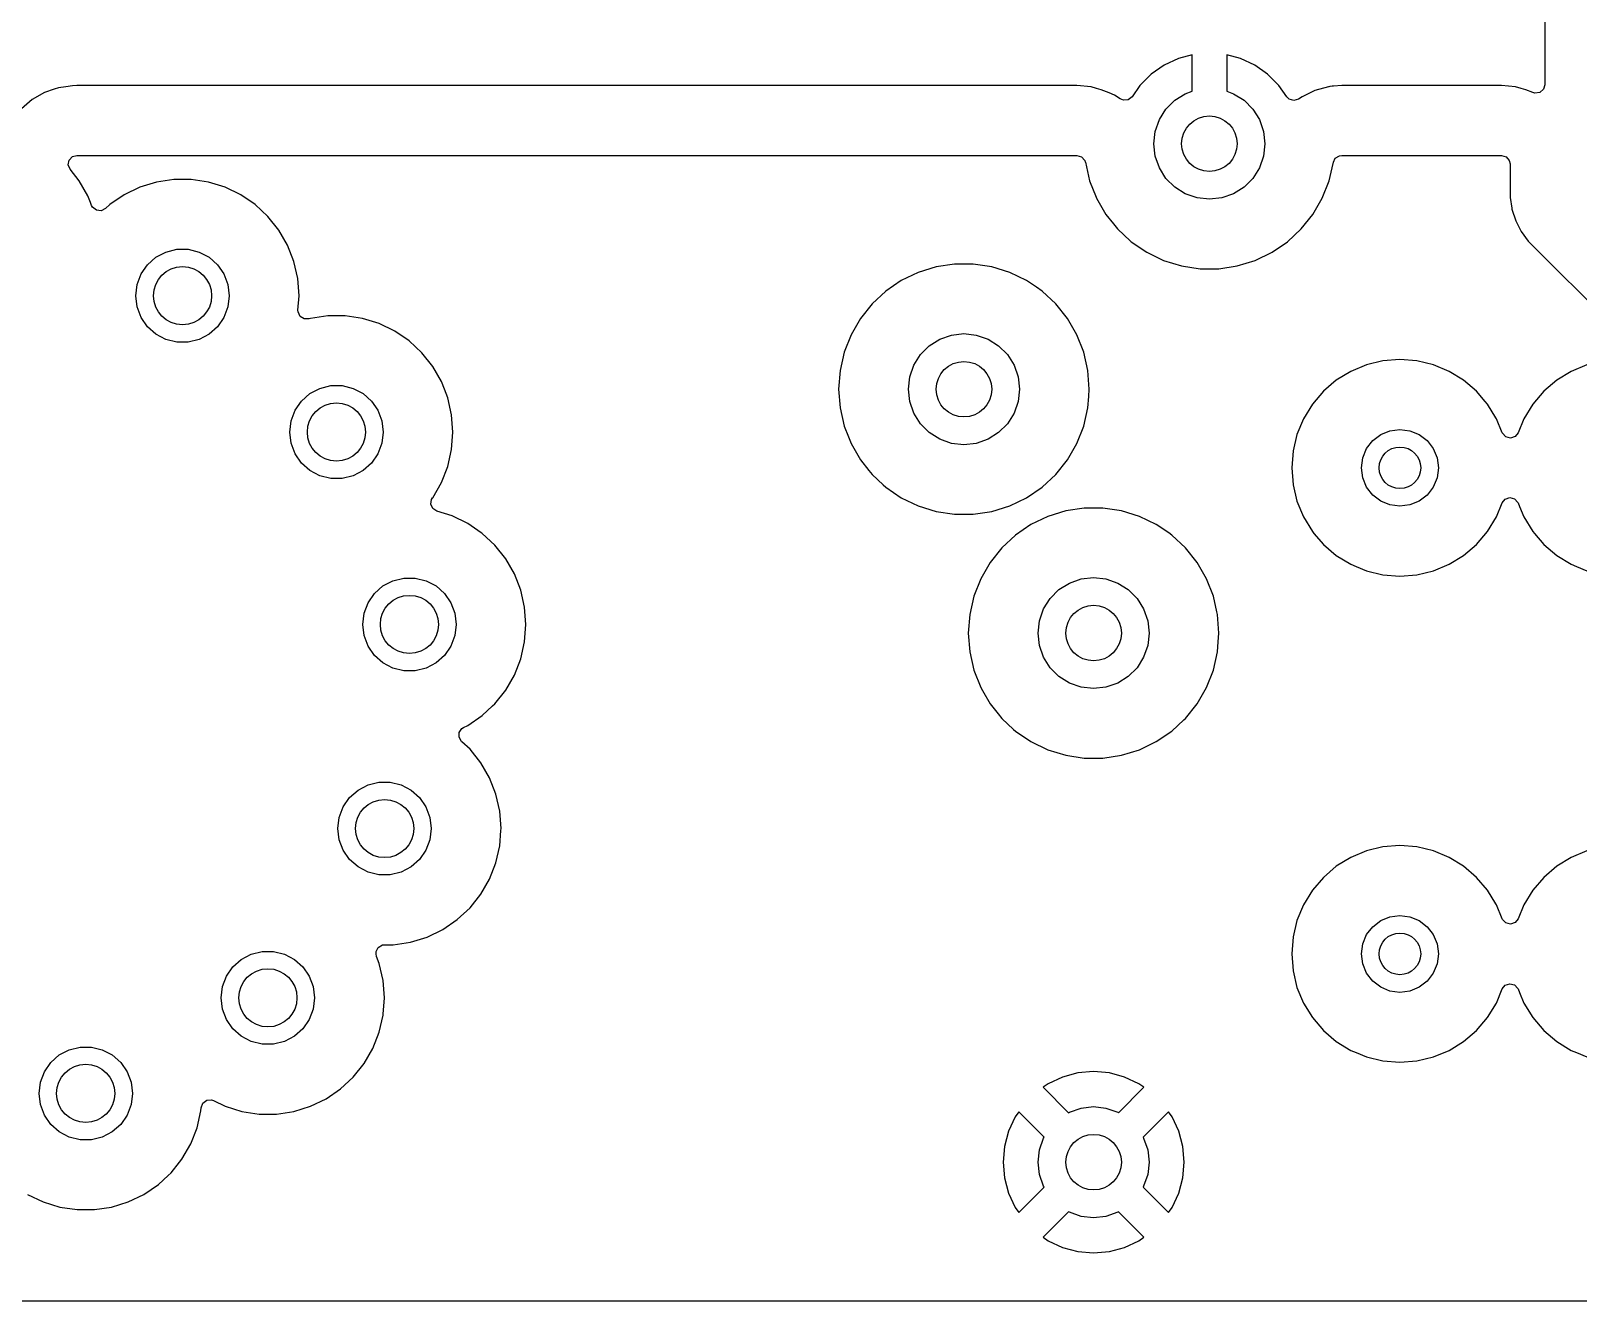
# Model space of a CAD drawing. Extents: x 2.85 to 10.26, y -4.55 to -2.42.
# Drawn here: x 7.114 to 7.991, y -4.547 to -3.827 of the extents above; entities that cross this region are included whole.
import ezdxf

# ---------------------------------------------------------------- set-up
doc = ezdxf.new("R2010")
doc.units = 0
doc.header["$MEASUREMENT"] = 0
doc.layers.add('BLACK', color=7, linetype='CONTINUOUS')

msp = doc.modelspace()

# ---------------------------------------------------------------- linework, layer by layer
at = {"layer": 'BLACK', "linetype": 'CONTINUOUS'}
for p, q in [((7.97242, -3.53894), (7.97242, -3.85756)), ((7.76462, -3.84275), (7.75651, -3.84654)), ((7.77235, -3.84068), (7.76462, -3.84275)), ((7.77235, -3.86132), (7.77235, -3.84068)), ((7.79977, -3.84275), (7.79204, -3.84068)), ((7.79204, -3.84068), (7.79204, -3.86132)), ((7.80788, -3.84654), (7.79977, -3.84275)), ((7.74917, -3.85168), (7.74284, -3.85801)), ((7.75651, -3.84654), (7.74917, -3.85168)), ((7.81522, -3.85168), (7.80788, -3.84654)), ((7.82155, -3.85801), (7.81522, -3.85168)), ((7.12697, -3.86011), (7.12155, -3.86201)), ((7.12944, -3.85944), (7.12697, -3.86011)), ((7.13365, -3.85874), (7.12944, -3.85944)), ((7.12944, -3.85944), (7.12944, -3.85944)), ((7.12944, -3.85944), (7.12944, -3.85944)), ((7.12944, -3.85944), (7.12944, -3.85944)), ((7.13734, -3.85813), (7.13365, -3.85874)), ((7.13735, -3.85813), (7.13734, -3.85813)), ((7.13734, -3.85813), (7.13734, -3.85813)), ((7.13734, -3.85813), (7.13734, -3.85813)), ((7.13734, -3.85813), (7.13734, -3.85813)), ((7.13982, -3.85805), (7.13735, -3.85813)), ((7.7071, -3.85805), (7.13982, -3.85805)), ((7.13982, -3.85805), (7.13982, -3.85805)), ((7.71507, -3.85886), (7.7071, -3.85805)), ((7.7071, -3.85805), (7.7071, -3.85805)), ((7.71826, -3.85965), (7.71507, -3.85886)), ((7.71507, -3.85886), (7.71507, -3.85886)), ((7.71507, -3.85886), (7.71507, -3.85886)), ((7.72089, -3.86043), (7.71826, -3.85965)), ((7.71826, -3.85965), (7.71826, -3.85965)), ((7.71826, -3.85965), (7.71826, -3.85965)), ((7.72528, -3.86222), (7.72089, -3.86043)), ((7.72089, -3.86043), (7.72089, -3.86043)), ((7.74284, -3.85801), (7.73835, -3.86442)), ((7.82603, -3.8644), (7.82155, -3.85801)), ((7.84967, -3.85874), (7.84193, -3.8608)), ((7.84993, -3.8587), (7.84967, -3.85874)), ((7.84967, -3.85874), (7.84967, -3.85874)), ((7.84967, -3.85874), (7.84967, -3.85874)), ((7.85044, -3.85862), (7.84993, -3.8587)), ((7.85179, -3.85844), (7.85044, -3.85862)), ((7.85259, -3.85838), (7.85179, -3.85844)), ((7.85179, -3.85844), (7.85179, -3.85844)), ((7.85729, -3.85805), (7.85259, -3.85838)), ((7.94785, -3.85805), (7.85729, -3.85805)), ((7.95582, -3.85886), (7.94785, -3.85805)), ((7.94785, -3.85805), (7.94785, -3.85805)), ((7.95901, -3.85965), (7.95582, -3.85886)), ((7.95582, -3.85886), (7.95582, -3.85886)), ((7.95582, -3.85886), (7.95582, -3.85886)), ((7.96165, -3.86043), (7.95901, -3.85965)), ((7.95901, -3.85965), (7.95901, -3.85965)), ((7.95901, -3.85965), (7.95901, -3.85965)), ((7.9657, -3.86208), (7.96165, -3.86043)), ((7.96165, -3.86043), (7.96165, -3.86043)), ((7.97165, -3.8602), (7.96957, -3.862)), ((7.97242, -3.85756), (7.97165, -3.8602)), ((7.11456, -3.86594), (7.10851, -3.87119)), ((7.12155, -3.86201), (7.11456, -3.86594)), ((7.12155, -3.86201), (7.12155, -3.86201)), ((7.72831, -3.86345), (7.72528, -3.86222)), ((7.73164, -3.86568), (7.72831, -3.86345)), ((7.72831, -3.86345), (7.72831, -3.86345)), ((7.72831, -3.86345), (7.72831, -3.86345)), ((7.73347, -3.86642), (7.73164, -3.86568)), ((7.7362, -3.86614), (7.73347, -3.86642)), ((7.73835, -3.86442), (7.7362, -3.86614)), ((7.75757, -3.8714), (7.76256, -3.86641)), ((7.76256, -3.86641), (7.76853, -3.86266)), ((7.76853, -3.86266), (7.77235, -3.86132)), ((7.79204, -3.86132), (7.79586, -3.86266)), ((7.79586, -3.86266), (7.80183, -3.86641)), ((7.80183, -3.86641), (7.80682, -3.8714)), ((7.82736, -3.86569), (7.82603, -3.8644)), ((7.83, -3.86648), (7.82736, -3.86569)), ((7.83264, -3.86573), (7.83, -3.86648)), ((7.83477, -3.86438), (7.83264, -3.86573)), ((7.84193, -3.8608), (7.83477, -3.86438)), ((7.96684, -3.86239), (7.9657, -3.86208)), ((7.96957, -3.862), (7.96684, -3.86239)), ((7.75149, -3.88402), (7.75382, -3.87737)), ((7.75382, -3.87737), (7.75757, -3.8714)), ((7.80682, -3.8714), (7.81057, -3.87737)), ((7.81057, -3.87737), (7.8129, -3.88402)), ((7.7507, -3.89103), (7.75149, -3.88402)), ((7.8129, -3.88402), (7.81369, -3.89103)), ((7.75149, -3.89804), (7.7507, -3.89103)), ((7.81369, -3.89103), (7.8129, -3.89804)), ((7.13496, -3.90302), (7.13546, -3.90031)), ((7.136, -3.90556), (7.13496, -3.90302)), ((7.13546, -3.90031), (7.13735, -3.89831)), ((7.13735, -3.89831), (7.13982, -3.89764)), ((7.13982, -3.89764), (7.7071, -3.89764)), ((7.7071, -3.89764), (7.70974, -3.89841)), ((7.70974, -3.89841), (7.71154, -3.90049)), ((7.71154, -3.90049), (7.71183, -3.90146)), ((7.71183, -3.90146), (7.71186, -3.90145)), ((7.71186, -3.90145), (7.71427, -3.91199)), ((7.75382, -3.9047), (7.75149, -3.89804)), ((7.8129, -3.89804), (7.81057, -3.9047)), ((7.85177, -3.90475), (7.85253, -3.90145)), ((7.85253, -3.90145), (7.85261, -3.90147)), ((7.85261, -3.90147), (7.85362, -3.8993)), ((7.85362, -3.8993), (7.85594, -3.89783)), ((7.85594, -3.89783), (7.85729, -3.89764)), ((7.85729, -3.89764), (7.94785, -3.89764)), ((7.94785, -3.89764), (7.95049, -3.89841)), ((7.95049, -3.89841), (7.9523, -3.90049)), ((7.9523, -3.90049), (7.95274, -3.90252)), ((7.95274, -3.90252), (7.95274, -3.92146)), ((7.14121, -3.91209), (7.136, -3.90556)), ((7.14615, -3.92064), (7.14121, -3.91209)), ((7.18511, -3.9128), (7.17929, -3.91459)), ((7.19488, -3.91132), (7.18511, -3.9128)), ((7.18511, -3.9128), (7.18511, -3.9128)), ((7.20475, -3.91132), (7.19488, -3.91132)), ((7.19488, -3.91132), (7.19488, -3.91132)), ((7.21452, -3.9128), (7.20475, -3.91132)), ((7.20475, -3.91132), (7.20475, -3.91132)), ((7.22395, -3.91571), (7.21452, -3.9128)), ((7.21452, -3.9128), (7.21452, -3.9128)), ((7.71427, -3.91199), (7.71427, -3.91199)), ((7.71427, -3.91199), (7.71793, -3.92132)), ((7.75757, -3.91067), (7.75382, -3.9047)), ((7.76256, -3.91566), (7.75757, -3.91067)), ((7.80682, -3.91067), (7.80183, -3.91566)), ((7.81057, -3.9047), (7.80682, -3.91067)), ((7.84624, -3.92188), (7.85012, -3.91199)), ((7.85012, -3.91199), (7.85177, -3.90475)), ((7.14763, -3.92444), (7.14615, -3.92064)), ((7.16678, -3.91999), (7.15862, -3.92555)), ((7.17567, -3.91571), (7.16678, -3.91999)), ((7.16678, -3.91999), (7.16678, -3.91999)), ((7.17929, -3.91459), (7.17567, -3.91571)), ((7.17567, -3.91571), (7.17567, -3.91571)), ((7.17567, -3.91571), (7.17567, -3.91571)), ((7.23285, -3.91999), (7.22395, -3.91571)), ((7.22395, -3.91571), (7.22395, -3.91571)), ((7.24101, -3.92555), (7.23285, -3.91999)), ((7.23285, -3.91999), (7.23285, -3.91999)), ((7.23285, -3.91999), (7.23285, -3.91999)), ((7.23285, -3.91999), (7.23285, -3.91999)), ((7.71793, -3.92132), (7.71815, -3.92188)), ((7.71815, -3.92188), (7.72346, -3.93108)), ((7.76853, -3.91941), (7.76256, -3.91566)), ((7.77519, -3.92174), (7.76853, -3.91941)), ((7.7822, -3.92253), (7.77519, -3.92174)), ((7.7892, -3.92174), (7.7822, -3.92253)), ((7.79586, -3.91941), (7.7892, -3.92174)), ((7.80183, -3.91566), (7.79586, -3.91941)), ((7.84093, -3.93108), (7.84624, -3.92188)), ((7.95274, -3.92146), (7.9537, -3.92757)), ((7.14827, -3.92606), (7.14763, -3.92444)), ((7.1488, -3.92706), (7.14827, -3.92606)), ((7.15094, -3.92878), (7.1488, -3.92706)), ((7.15367, -3.92908), (7.15094, -3.92878)), ((7.15614, -3.92786), (7.15367, -3.92908)), ((7.15862, -3.92555), (7.15614, -3.92786)), ((7.15862, -3.92555), (7.15862, -3.92555)), ((7.24825, -3.93227), (7.24101, -3.92555)), ((7.24101, -3.92555), (7.24101, -3.92555)), ((7.9537, -3.92757), (7.9538, -3.92819)), ((7.9538, -3.92819), (7.95591, -3.93468)), ((7.25441, -3.93999), (7.24825, -3.93227)), ((7.24825, -3.93227), (7.24825, -3.93227)), ((7.24825, -3.93227), (7.24825, -3.93227)), ((7.72346, -3.93108), (7.72774, -3.93644)), ((7.72774, -3.93644), (7.73009, -3.93938)), ((7.73009, -3.93938), (7.73744, -3.9462)), ((7.82652, -3.94661), (7.8343, -3.93938)), ((7.8343, -3.93938), (7.84093, -3.93108)), ((7.95591, -3.93468), (7.95901, -3.94075)), ((7.25935, -3.94854), (7.25441, -3.93999)), ((7.73744, -3.9462), (7.73788, -3.94661)), ((7.73788, -3.94661), (7.74665, -3.95259)), ((7.81774, -3.95259), (7.82652, -3.94661)), ((7.95901, -3.94075), (7.96302, -3.94627)), ((7.96302, -3.94627), (7.96302, -3.94627)), ((7.96302, -3.94627), (8.02208, -4.00534)), ((7.17998, -3.95964), (7.18476, -3.9554)), ((7.18476, -3.9554), (7.19042, -3.95244)), ((7.19042, -3.95244), (7.19662, -3.95091)), ((7.19662, -3.95091), (7.20301, -3.95091)), ((7.20301, -3.95091), (7.20921, -3.95244)), ((7.20921, -3.95244), (7.21487, -3.9554)), ((7.21487, -3.9554), (7.21965, -3.95964)), ((7.26295, -3.95774), (7.25935, -3.94854)), ((7.74665, -3.95259), (7.75623, -3.9572)), ((7.75623, -3.9572), (7.76638, -3.96034)), ((7.79801, -3.96034), (7.80817, -3.9572)), ((7.80817, -3.9572), (7.81774, -3.95259)), ((7.17408, -3.97087), (7.17635, -3.9649)), ((7.17635, -3.9649), (7.17998, -3.95964)), ((7.21965, -3.95964), (7.22328, -3.9649)), ((7.22328, -3.9649), (7.22554, -3.97087)), ((7.26515, -3.96737), (7.26295, -3.95774)), ((7.61703, -3.96406), (7.60746, -3.96867)), ((7.62718, -3.96092), (7.61703, -3.96406)), ((7.63769, -3.95934), (7.62718, -3.96092)), ((7.62718, -3.96092), (7.62718, -3.96092)), ((7.64831, -3.95934), (7.63769, -3.95934)), ((7.63769, -3.95934), (7.63769, -3.95934)), ((7.65882, -3.96092), (7.64831, -3.95934)), ((7.64831, -3.95934), (7.64831, -3.95934)), ((7.66897, -3.96406), (7.65882, -3.96092)), ((7.65882, -3.96092), (7.65882, -3.96092)), ((7.67854, -3.96867), (7.66897, -3.96406)), ((7.66897, -3.96406), (7.66897, -3.96406)), ((7.76638, -3.96034), (7.76638, -3.96034)), ((7.76638, -3.96034), (7.76638, -3.96034)), ((7.76638, -3.96034), (7.77688, -3.96192)), ((7.77688, -3.96192), (7.77688, -3.96192)), ((7.77688, -3.96192), (7.77688, -3.96192)), ((7.77688, -3.96192), (7.77688, -3.96192)), ((7.77688, -3.96192), (7.78751, -3.96192)), ((7.78751, -3.96192), (7.79801, -3.96034)), ((7.78751, -3.96192), (7.78751, -3.96192)), ((7.78751, -3.96192), (7.78751, -3.96192)), ((7.79801, -3.96034), (7.79801, -3.96034)), ((7.79801, -3.96034), (7.79801, -3.96034)), ((7.17331, -3.97721), (7.17408, -3.97087)), ((7.22554, -3.97087), (7.22631, -3.97721)), ((7.26589, -3.97721), (7.26515, -3.96737)), ((7.26515, -3.96737), (7.26515, -3.96737)), ((7.26515, -3.96737), (7.26515, -3.96737)), ((7.59868, -3.97465), (7.59089, -3.98188)), ((7.60746, -3.96867), (7.59868, -3.97465)), ((7.68411, -3.97246), (7.67854, -3.96867)), ((7.67854, -3.96867), (7.67854, -3.96867)), ((7.67854, -3.96867), (7.67854, -3.96867)), ((7.67854, -3.96867), (7.67854, -3.96867)), ((7.68732, -3.97465), (7.68411, -3.97246)), ((7.69511, -3.98188), (7.68732, -3.97465)), ((7.17408, -3.98356), (7.17331, -3.97721)), ((7.17635, -3.98953), (7.17408, -3.98356)), ((7.22554, -3.98356), (7.22328, -3.98953)), ((7.22631, -3.97721), (7.22554, -3.98356)), ((7.26528, -3.98532), (7.26589, -3.97721)), ((7.26589, -3.97721), (7.26589, -3.97721)), ((7.59089, -3.98188), (7.58427, -3.99018)), ((7.70173, -3.99018), (7.69511, -3.98188)), ((7.69511, -3.98188), (7.69511, -3.98188)), ((7.69511, -3.98188), (7.69511, -3.98188)), ((7.17998, -3.99479), (7.17635, -3.98953)), ((7.22328, -3.98953), (7.21965, -3.99479)), ((7.26533, -3.98644), (7.26528, -3.98532)), ((7.2665, -3.98893), (7.26533, -3.98644)), ((7.26884, -3.99039), (7.2665, -3.98893)), ((7.27159, -3.99035), (7.26884, -3.99039)), ((7.27241, -3.9901), (7.27159, -3.99035)), ((7.28218, -3.98862), (7.27241, -3.9901)), ((7.27241, -3.9901), (7.27241, -3.9901)), ((7.29205, -3.98862), (7.28218, -3.98862)), ((7.28218, -3.98862), (7.28218, -3.98862)), ((7.30182, -3.9901), (7.29205, -3.98862)), ((7.29205, -3.98862), (7.29205, -3.98862)), ((7.31125, -3.99301), (7.30182, -3.9901)), ((7.30182, -3.9901), (7.30182, -3.9901)), ((7.58427, -3.99018), (7.57896, -3.99938)), ((7.70705, -3.99938), (7.70173, -3.99018)), ((7.18476, -3.99902), (7.17998, -3.99479)), ((7.19042, -4.00199), (7.18476, -3.99902)), ((7.21487, -3.99902), (7.20921, -4.00199)), ((7.21965, -3.99479), (7.21487, -3.99902)), ((7.32015, -3.99729), (7.31125, -3.99301)), ((7.31125, -3.99301), (7.31125, -3.99301)), ((7.32831, -4.00285), (7.32015, -3.99729)), ((7.32015, -3.99729), (7.32015, -3.99729)), ((7.32015, -3.99729), (7.32015, -3.99729)), ((7.32015, -3.99729), (7.32015, -3.99729)), ((7.57896, -3.99938), (7.57507, -4.00927)), ((7.57896, -3.99938), (7.57896, -3.99938)), ((7.62934, -4.00185), (7.63599, -3.99952)), ((7.63599, -3.99952), (7.643, -3.99873)), ((7.643, -3.99873), (7.65001, -3.99952)), ((7.65001, -3.99952), (7.65667, -4.00185)), ((7.71093, -4.00927), (7.70705, -3.99938)), ((7.19662, -4.00352), (7.19042, -4.00199)), ((7.20301, -4.00352), (7.19662, -4.00352)), ((7.20921, -4.00199), (7.20301, -4.00352)), ((7.33555, -4.00957), (7.32831, -4.00285)), ((7.32831, -4.00285), (7.32831, -4.00285)), ((7.34171, -4.01729), (7.33555, -4.00957)), ((7.33555, -4.00957), (7.33555, -4.00957)), ((7.33555, -4.00957), (7.33555, -4.00957)), ((7.57507, -4.00927), (7.57271, -4.01963)), ((7.57507, -4.00927), (7.57507, -4.00927)), ((7.61838, -4.01059), (7.62336, -4.0056)), ((7.62336, -4.0056), (7.62934, -4.00185)), ((7.65667, -4.00185), (7.66264, -4.0056)), ((7.66264, -4.0056), (7.66763, -4.01059)), ((7.71329, -4.01963), (7.71093, -4.00927)), ((7.34665, -4.02584), (7.34171, -4.01729)), ((7.61229, -4.02322), (7.61462, -4.01656)), ((7.61462, -4.01656), (7.61838, -4.01059)), ((7.66763, -4.01059), (7.67138, -4.01656)), ((7.67138, -4.01656), (7.67371, -4.02322)), ((7.87129, -4.01643), (7.86239, -4.02011)), ((7.88065, -4.01418), (7.87129, -4.01643)), ((7.89026, -4.01342), (7.88065, -4.01418)), ((7.89986, -4.01418), (7.89026, -4.01342)), ((7.90922, -4.01643), (7.89986, -4.01418)), ((7.89986, -4.01418), (7.89986, -4.01418)), ((7.91812, -4.02011), (7.90922, -4.01643)), ((7.99629, -4.01643), (7.98739, -4.02011)), ((7.34837, -4.03023), (7.34665, -4.02584)), ((7.57271, -4.01963), (7.57192, -4.03023)), ((7.61151, -4.03023), (7.61229, -4.02322)), ((7.67371, -4.02322), (7.6745, -4.03023)), ((7.71409, -4.03023), (7.71329, -4.01963)), ((7.71329, -4.01963), (7.71329, -4.01963)), ((7.85418, -4.02515), (7.84685, -4.0314)), ((7.86239, -4.02011), (7.85418, -4.02515)), ((7.92633, -4.02515), (7.91812, -4.02011)), ((7.91812, -4.02011), (7.91812, -4.02011)), ((7.91812, -4.02011), (7.91812, -4.02011)), ((7.93366, -4.0314), (7.92633, -4.02515)), ((7.97918, -4.02515), (7.97185, -4.0314)), ((7.98739, -4.02011), (7.97918, -4.02515)), ((7.26728, -4.03694), (7.27206, -4.0327)), ((7.27206, -4.0327), (7.27772, -4.02974)), ((7.27772, -4.02974), (7.28392, -4.02821)), ((7.28392, -4.02821), (7.29031, -4.02821)), ((7.29031, -4.02821), (7.29651, -4.02974)), ((7.29651, -4.02974), (7.30217, -4.0327)), ((7.30217, -4.0327), (7.30695, -4.03694)), ((7.35025, -4.03504), (7.34837, -4.03023)), ((7.35245, -4.04467), (7.35025, -4.03504)), ((7.57192, -4.03023), (7.57271, -4.04082)), ((7.57192, -4.03023), (7.57192, -4.03023)), ((7.61229, -4.03724), (7.61151, -4.03023)), ((7.6745, -4.03023), (7.67371, -4.03724)), ((7.71329, -4.04082), (7.71377, -4.03444)), ((7.71377, -4.03444), (7.71409, -4.03023)), ((7.71409, -4.03023), (7.71409, -4.03023)), ((7.84685, -4.0314), (7.8406, -4.03873)), ((7.93858, -4.03717), (7.93366, -4.0314)), ((7.97185, -4.0314), (7.9656, -4.03873)), ((7.26138, -4.04817), (7.26365, -4.0422)), ((7.26365, -4.0422), (7.26728, -4.03694)), ((7.30695, -4.03694), (7.31058, -4.0422)), ((7.31058, -4.0422), (7.31284, -4.04817)), ((7.35319, -4.05451), (7.35245, -4.04467)), ((7.35245, -4.04467), (7.35245, -4.04467)), ((7.35245, -4.04467), (7.35245, -4.04467)), ((7.57271, -4.04082), (7.57507, -4.05118)), ((7.61462, -4.04389), (7.61229, -4.03724)), ((7.61838, -4.04986), (7.61462, -4.04389)), ((7.67138, -4.04389), (7.66763, -4.04986)), ((7.67371, -4.03724), (7.67138, -4.04389)), ((7.71093, -4.05118), (7.71329, -4.04082)), ((7.8406, -4.03873), (7.83557, -4.04694)), ((7.93991, -4.03872), (7.93858, -4.03717)), ((7.93991, -4.03873), (7.93991, -4.03872)), ((7.94462, -4.04641), (7.93991, -4.03873)), ((7.9656, -4.03873), (7.96057, -4.04694)), ((7.26061, -4.05451), (7.26138, -4.04817)), ((7.31284, -4.04817), (7.31361, -4.05451)), ((7.57507, -4.05118), (7.57507, -4.05118)), ((7.57507, -4.05118), (7.57745, -4.05724)), ((7.62336, -4.05485), (7.61838, -4.04986)), ((7.66763, -4.04986), (7.66264, -4.05485)), ((7.70705, -4.06107), (7.71093, -4.05118)), ((7.83557, -4.04694), (7.83188, -4.05584)), ((7.87936, -4.05592), (7.88461, -4.05375)), ((7.88461, -4.05375), (7.89026, -4.053)), ((7.89026, -4.053), (7.8959, -4.05375)), ((7.8959, -4.05375), (7.90116, -4.05592)), ((7.94494, -4.04694), (7.94462, -4.04641)), ((7.94825, -4.05491), (7.94494, -4.04694)), ((7.96057, -4.04694), (7.95727, -4.05491)), ((7.26138, -4.06086), (7.26061, -4.05451)), ((7.26365, -4.06683), (7.26138, -4.06086)), ((7.31284, -4.06086), (7.31058, -4.06683)), ((7.31361, -4.05451), (7.31284, -4.06086)), ((7.35245, -4.06436), (7.35319, -4.05451)), ((7.35319, -4.05451), (7.35319, -4.05451)), ((7.57745, -4.05724), (7.57896, -4.06107)), ((7.57896, -4.06107), (7.58427, -4.07027)), ((7.62934, -4.0586), (7.62336, -4.05485)), ((7.63599, -4.06093), (7.62934, -4.0586)), ((7.643, -4.06172), (7.63599, -4.06093)), ((7.65001, -4.06093), (7.643, -4.06172)), ((7.65667, -4.0586), (7.65001, -4.06093)), ((7.66264, -4.05485), (7.65667, -4.0586)), ((7.70173, -4.07027), (7.70705, -4.06107)), ((7.83188, -4.05584), (7.82963, -4.0652)), ((7.87138, -4.0639), (7.87484, -4.05939)), ((7.87484, -4.05939), (7.87936, -4.05592)), ((7.90116, -4.05592), (7.90567, -4.05939)), ((7.90567, -4.05939), (7.90914, -4.0639)), ((7.94839, -4.05522), (7.94825, -4.05491)), ((7.95026, -4.05724), (7.94839, -4.05522)), ((7.95293, -4.05792), (7.95026, -4.05724)), ((7.95554, -4.05705), (7.95293, -4.05792)), ((7.95727, -4.05491), (7.95554, -4.05705)), ((7.26728, -4.07209), (7.26365, -4.06683)), ((7.31058, -4.06683), (7.30695, -4.07209)), ((7.35025, -4.07399), (7.35245, -4.06436)), ((7.35245, -4.06436), (7.35245, -4.06436)), ((7.58427, -4.07027), (7.58912, -4.07635)), ((7.69511, -4.07858), (7.70173, -4.07027)), ((7.82963, -4.0652), (7.82888, -4.0748)), ((7.86846, -4.0748), (7.8692, -4.06916)), ((7.8692, -4.06916), (7.87138, -4.0639)), ((7.90914, -4.0639), (7.91131, -4.06916)), ((7.91131, -4.06916), (7.91206, -4.0748)), ((7.27206, -4.07632), (7.26728, -4.07209)), ((7.27772, -4.07929), (7.27206, -4.07632)), ((7.28392, -4.08082), (7.27772, -4.07929)), ((7.29651, -4.07929), (7.29031, -4.08082)), ((7.30217, -4.07632), (7.29651, -4.07929)), ((7.30695, -4.07209), (7.30217, -4.07632)), ((7.34665, -4.08318), (7.35025, -4.07399)), ((7.58912, -4.07635), (7.59089, -4.07858)), ((7.59089, -4.07858), (7.59717, -4.0844)), ((7.68732, -4.0858), (7.69511, -4.07858)), ((7.82888, -4.0748), (7.82963, -4.0844)), ((7.8692, -4.08045), (7.86846, -4.0748)), ((7.91206, -4.0748), (7.91131, -4.08045)), ((7.29031, -4.08082), (7.28392, -4.08082)), ((7.34171, -4.09173), (7.34665, -4.08318)), ((7.59717, -4.0844), (7.59868, -4.0858)), ((7.59868, -4.0858), (7.60746, -4.09179)), ((7.67854, -4.09179), (7.68732, -4.0858)), ((7.82963, -4.0844), (7.83188, -4.09377)), ((7.87138, -4.0857), (7.8692, -4.08045)), ((7.87484, -4.09022), (7.87138, -4.0857)), ((7.90914, -4.0857), (7.90567, -4.09022)), ((7.91131, -4.08045), (7.90914, -4.0857)), ((7.34067, -4.09542), (7.3411, -4.09271)), ((7.34178, -4.09794), (7.34067, -4.09542)), ((7.3411, -4.09271), (7.34161, -4.09189)), ((7.3416, -4.09189), (7.34167, -4.09178)), ((7.34161, -4.09189), (7.3416, -4.09189)), ((7.34167, -4.09178), (7.34169, -4.09175)), ((7.34169, -4.09175), (7.34171, -4.09173)), ((7.60746, -4.09179), (7.61703, -4.0964)), ((7.61703, -4.0964), (7.62718, -4.09953)), ((7.65882, -4.09953), (7.66897, -4.0964)), ((7.66897, -4.0964), (7.67854, -4.09179)), ((7.71122, -4.09762), (7.70072, -4.0992)), ((7.72185, -4.09762), (7.71122, -4.09762)), ((7.71122, -4.09762), (7.71122, -4.09762)), ((7.73235, -4.0992), (7.72185, -4.09762)), ((7.72185, -4.09762), (7.72185, -4.09762)), ((7.83188, -4.09377), (7.83557, -4.10267)), ((7.87936, -4.09368), (7.87484, -4.09022)), ((7.88461, -4.09586), (7.87936, -4.09368)), ((7.89026, -4.0966), (7.88461, -4.09586)), ((7.8959, -4.09586), (7.89026, -4.0966)), ((7.90116, -4.09368), (7.8959, -4.09586)), ((7.90567, -4.09022), (7.90116, -4.09368)), ((7.94494, -4.10267), (7.94825, -4.0947)), ((7.94825, -4.0947), (7.94997, -4.09256)), ((7.94997, -4.09256), (7.95258, -4.09169)), ((7.95258, -4.09169), (7.95525, -4.09237)), ((7.95525, -4.09237), (7.95712, -4.09438)), ((7.95712, -4.09438), (7.95727, -4.0947)), ((7.95727, -4.0947), (7.95812, -4.09677)), ((7.95812, -4.09677), (7.96057, -4.10267)), ((7.34407, -4.09946), (7.34178, -4.09794)), ((7.35265, -4.10211), (7.34407, -4.09946)), ((7.36155, -4.10639), (7.35265, -4.10211)), ((7.35265, -4.10211), (7.35265, -4.10211)), ((7.36927, -4.11165), (7.36155, -4.10639)), ((7.36155, -4.10639), (7.36155, -4.10639)), ((7.36155, -4.10639), (7.36155, -4.10639)), ((7.36155, -4.10639), (7.36155, -4.10639)), ((7.62718, -4.09953), (7.62718, -4.09953)), ((7.62718, -4.09953), (7.62718, -4.09953)), ((7.62718, -4.09953), (7.63769, -4.10111)), ((7.63769, -4.10111), (7.63769, -4.10111)), ((7.63769, -4.10111), (7.63769, -4.10111)), ((7.63769, -4.10111), (7.63769, -4.10111)), ((7.63769, -4.10111), (7.64831, -4.10111)), ((7.64831, -4.10111), (7.65882, -4.09953)), ((7.64831, -4.10111), (7.64831, -4.10111)), ((7.64831, -4.10111), (7.64831, -4.10111)), ((7.65882, -4.09953), (7.65882, -4.09953)), ((7.65882, -4.09953), (7.65882, -4.09953)), ((7.69057, -4.10233), (7.68099, -4.10694)), ((7.70072, -4.0992), (7.69057, -4.10233)), ((7.70072, -4.0992), (7.70072, -4.0992)), ((7.74251, -4.10233), (7.73235, -4.0992)), ((7.73235, -4.0992), (7.73235, -4.0992)), ((7.75208, -4.10694), (7.74251, -4.10233)), ((7.74251, -4.10233), (7.74251, -4.10233)), ((7.83557, -4.10267), (7.83557, -4.10267)), ((7.83557, -4.10267), (7.83557, -4.10267)), ((7.83557, -4.10267), (7.8406, -4.11088)), ((7.93991, -4.11088), (7.94494, -4.10267)), ((7.96057, -4.10267), (7.96057, -4.10267)), ((7.96057, -4.10267), (7.96057, -4.10267)), ((7.96057, -4.10267), (7.9656, -4.11088)), ((7.36971, -4.11195), (7.36927, -4.11165)), ((7.37695, -4.11867), (7.36971, -4.11195)), ((7.67221, -4.11293), (7.66443, -4.12015)), ((7.68099, -4.10694), (7.67221, -4.11293)), ((7.75911, -4.11174), (7.75208, -4.10694)), ((7.75208, -4.10694), (7.75208, -4.10694)), ((7.75208, -4.10694), (7.75208, -4.10694)), ((7.75208, -4.10694), (7.75208, -4.10694)), ((7.76086, -4.11293), (7.75911, -4.11174)), ((7.76864, -4.12015), (7.76086, -4.11293)), ((7.8406, -4.11088), (7.8406, -4.11088)), ((7.8406, -4.11088), (7.8406, -4.11088)), ((7.8406, -4.11088), (7.84152, -4.11195)), ((7.84152, -4.11195), (7.84685, -4.1182)), ((7.93366, -4.1182), (7.93991, -4.11088)), ((7.9656, -4.11088), (7.9656, -4.11088)), ((7.9656, -4.11088), (7.9656, -4.11088)), ((7.9656, -4.11088), (7.96652, -4.11195)), ((7.96652, -4.11195), (7.97185, -4.1182)), ((7.38311, -4.12639), (7.37695, -4.11867)), ((7.37695, -4.11867), (7.37695, -4.11867)), ((7.37695, -4.11867), (7.37695, -4.11867)), ((7.66443, -4.12015), (7.6578, -4.12846)), ((7.77527, -4.12846), (7.76864, -4.12015)), ((7.76864, -4.12015), (7.76864, -4.12015)), ((7.76864, -4.12015), (7.76864, -4.12015)), ((7.84685, -4.1182), (7.85418, -4.12446)), ((7.92633, -4.12446), (7.93366, -4.1182)), ((7.97185, -4.1182), (7.97918, -4.12446)), ((7.38805, -4.13494), (7.38311, -4.12639)), ((7.6578, -4.12846), (7.65249, -4.13766)), ((7.78058, -4.13766), (7.77527, -4.12846)), ((7.85418, -4.12446), (7.86239, -4.12949)), ((7.86239, -4.12949), (7.86239, -4.12949)), ((7.86239, -4.12949), (7.86239, -4.12949)), ((7.86239, -4.12949), (7.86544, -4.13076)), ((7.86544, -4.13076), (7.87129, -4.13318)), ((7.90922, -4.13318), (7.91812, -4.12949)), ((7.91812, -4.12949), (7.92633, -4.12446)), ((7.97918, -4.12446), (7.98739, -4.12949)), ((7.98739, -4.12949), (7.98739, -4.12949)), ((7.98739, -4.12949), (7.98739, -4.12949)), ((7.98739, -4.12949), (7.99044, -4.13076)), ((7.99044, -4.13076), (7.99629, -4.13318)), ((7.31346, -4.1418), (7.31912, -4.13884)), ((7.31912, -4.13884), (7.32532, -4.13731)), ((7.32532, -4.13731), (7.33171, -4.13731)), ((7.33171, -4.13731), (7.33791, -4.13884)), ((7.33791, -4.13884), (7.34357, -4.1418)), ((7.39165, -4.14414), (7.38805, -4.13494)), ((7.65249, -4.13766), (7.64861, -4.14755)), ((7.65249, -4.13766), (7.65249, -4.13766)), ((7.6969, -4.14388), (7.70287, -4.14013)), ((7.70287, -4.14013), (7.70953, -4.1378)), ((7.70953, -4.1378), (7.71654, -4.13701)), ((7.71654, -4.13701), (7.72354, -4.1378)), ((7.72354, -4.1378), (7.7302, -4.14013)), ((7.7302, -4.14013), (7.73617, -4.14388)), ((7.78446, -4.14755), (7.78058, -4.13766)), ((7.87129, -4.13318), (7.88065, -4.13543)), ((7.88065, -4.13543), (7.89026, -4.13618)), ((7.89026, -4.13618), (7.89986, -4.13543)), ((7.89986, -4.13543), (7.90922, -4.13318)), ((7.30505, -4.1513), (7.30868, -4.14604)), ((7.30868, -4.14604), (7.31346, -4.1418)), ((7.34357, -4.1418), (7.34835, -4.14604)), ((7.34835, -4.14604), (7.35198, -4.1513)), ((7.39385, -4.15377), (7.39165, -4.14414)), ((7.64861, -4.14755), (7.64624, -4.15791)), ((7.64861, -4.14755), (7.64861, -4.14755)), ((7.68816, -4.15484), (7.69191, -4.14887)), ((7.69191, -4.14887), (7.6969, -4.14388)), ((7.73617, -4.14388), (7.74116, -4.14887)), ((7.74116, -4.14887), (7.74491, -4.15484)), ((7.78649, -4.15642), (7.78446, -4.14755)), ((7.30201, -4.16361), (7.30278, -4.15727)), ((7.30278, -4.15727), (7.30505, -4.1513)), ((7.35198, -4.1513), (7.35424, -4.15727)), ((7.35424, -4.15727), (7.35501, -4.16361)), ((7.39459, -4.16361), (7.39385, -4.15377)), ((7.39385, -4.15377), (7.39385, -4.15377)), ((7.39385, -4.15377), (7.39385, -4.15377)), ((7.64624, -4.15791), (7.64545, -4.1685)), ((7.68583, -4.1615), (7.68816, -4.15484)), ((7.74491, -4.15484), (7.74724, -4.1615)), ((7.78683, -4.15791), (7.78649, -4.15642)), ((7.78762, -4.1685), (7.78683, -4.15791)), ((7.30278, -4.16996), (7.30201, -4.16361)), ((7.35501, -4.16361), (7.35424, -4.16996)), ((7.39422, -4.1685), (7.39459, -4.16361)), ((7.39459, -4.16361), (7.39459, -4.16361)), ((7.68504, -4.1685), (7.68583, -4.1615)), ((7.74724, -4.1615), (7.74803, -4.1685)), ((7.30505, -4.17593), (7.30278, -4.16996)), ((7.30868, -4.18119), (7.30505, -4.17593)), ((7.35198, -4.17593), (7.34835, -4.18119)), ((7.35424, -4.16996), (7.35198, -4.17593)), ((7.39165, -4.18309), (7.39385, -4.17346)), ((7.39385, -4.17346), (7.39422, -4.1685)), ((7.39422, -4.1685), (7.39422, -4.1685)), ((7.64545, -4.1685), (7.64624, -4.1791)), ((7.64545, -4.1685), (7.64545, -4.1685)), ((7.68583, -4.17551), (7.68504, -4.1685)), ((7.68816, -4.18217), (7.68583, -4.17551)), ((7.74724, -4.17551), (7.74491, -4.18217)), ((7.74803, -4.1685), (7.74724, -4.17551)), ((7.78683, -4.1791), (7.78725, -4.17346)), ((7.78725, -4.17346), (7.78762, -4.1685)), ((7.78762, -4.1685), (7.78762, -4.1685)), ((7.31346, -4.18542), (7.30868, -4.18119)), ((7.34835, -4.18119), (7.34357, -4.18542)), ((7.38805, -4.19228), (7.39165, -4.18309)), ((7.64624, -4.1791), (7.64861, -4.18946)), ((7.69191, -4.18814), (7.68816, -4.18217)), ((7.74491, -4.18217), (7.74116, -4.18814)), ((7.78446, -4.18946), (7.78683, -4.1791)), ((7.31912, -4.18839), (7.31346, -4.18542)), ((7.32532, -4.18992), (7.31912, -4.18839)), ((7.33171, -4.18992), (7.32532, -4.18992)), ((7.33791, -4.18839), (7.33171, -4.18992)), ((7.34357, -4.18542), (7.33791, -4.18839)), ((7.38311, -4.20083), (7.38805, -4.19228)), ((7.64861, -4.18946), (7.64861, -4.18946)), ((7.64861, -4.18946), (7.65249, -4.19935)), ((7.6969, -4.19313), (7.69191, -4.18814)), ((7.70287, -4.19688), (7.6969, -4.19313)), ((7.73617, -4.19313), (7.7302, -4.19688)), ((7.74116, -4.18814), (7.73617, -4.19313)), ((7.78058, -4.19935), (7.78446, -4.18946)), ((7.37695, -4.20856), (7.38311, -4.20083)), ((7.65249, -4.19935), (7.65249, -4.19935)), ((7.65249, -4.19935), (7.65345, -4.201)), ((7.65345, -4.201), (7.6578, -4.20855)), ((7.70953, -4.19921), (7.70287, -4.19688)), ((7.71654, -4.2), (7.70953, -4.19921)), ((7.72354, -4.19921), (7.71654, -4.2)), ((7.7302, -4.19688), (7.72354, -4.19921)), ((7.77527, -4.20855), (7.78058, -4.19935)), ((7.36971, -4.21527), (7.37562, -4.20979)), ((7.37562, -4.20979), (7.37695, -4.20856)), ((7.37695, -4.20856), (7.37695, -4.20856)), ((7.37695, -4.20856), (7.37695, -4.20856)), ((7.6578, -4.20855), (7.66242, -4.21434)), ((7.76864, -4.21685), (7.77527, -4.20855)), ((7.36155, -4.22084), (7.36971, -4.21527)), ((7.66242, -4.21434), (7.66443, -4.21685)), ((7.66443, -4.21685), (7.67119, -4.22313)), ((7.76086, -4.22408), (7.76768, -4.21775)), ((7.76768, -4.21775), (7.76864, -4.21685)), ((7.76864, -4.21685), (7.76864, -4.21685)), ((7.76864, -4.21685), (7.76864, -4.21685)), ((7.35664, -4.22756), (7.35674, -4.22481)), ((7.35805, -4.22992), (7.35664, -4.22756)), ((7.35674, -4.22481), (7.3583, -4.22254)), ((7.3583, -4.22254), (7.35925, -4.22194)), ((7.35925, -4.22194), (7.36155, -4.22084)), ((7.67119, -4.22313), (7.67221, -4.22408)), ((7.67221, -4.22408), (7.68099, -4.23006)), ((7.75208, -4.23006), (7.76086, -4.22408)), ((7.35821, -4.23007), (7.35805, -4.22992)), ((7.36285, -4.23437), (7.35821, -4.23007)), ((7.36901, -4.24209), (7.36285, -4.23437)), ((7.36285, -4.23437), (7.36285, -4.23437)), ((7.36285, -4.23437), (7.36285, -4.23437)), ((7.68099, -4.23006), (7.69057, -4.23467)), ((7.69057, -4.23467), (7.70072, -4.23781)), ((7.70072, -4.23781), (7.70072, -4.23781)), ((7.70072, -4.23781), (7.70072, -4.23781)), ((7.70072, -4.23781), (7.71122, -4.23939)), ((7.72185, -4.23939), (7.73235, -4.23781)), ((7.73235, -4.23781), (7.74251, -4.23467)), ((7.73235, -4.23781), (7.73235, -4.23781)), ((7.73235, -4.23781), (7.73235, -4.23781)), ((7.74251, -4.23467), (7.75208, -4.23006)), ((7.37395, -4.25064), (7.36901, -4.24209)), ((7.71122, -4.23939), (7.71122, -4.23939)), ((7.71122, -4.23939), (7.71122, -4.23939)), ((7.71122, -4.23939), (7.71122, -4.23939)), ((7.71122, -4.23939), (7.72185, -4.23939)), ((7.72185, -4.23939), (7.72185, -4.23939)), ((7.72185, -4.23939), (7.72185, -4.23939)), ((7.29936, -4.2575), (7.30502, -4.25454)), ((7.30502, -4.25454), (7.31122, -4.25301)), ((7.31122, -4.25301), (7.31761, -4.25301)), ((7.31761, -4.25301), (7.32381, -4.25454)), ((7.32381, -4.25454), (7.32947, -4.2575)), ((7.37755, -4.25984), (7.37395, -4.25064)), ((7.29095, -4.267), (7.29458, -4.26174)), ((7.29458, -4.26174), (7.29936, -4.2575)), ((7.32947, -4.2575), (7.33425, -4.26174)), ((7.33425, -4.26174), (7.33788, -4.267)), ((7.37975, -4.26947), (7.37755, -4.25984)), ((7.28791, -4.27931), (7.28868, -4.27297)), ((7.28868, -4.27297), (7.29095, -4.267)), ((7.33788, -4.267), (7.34014, -4.27297)), ((7.34014, -4.27297), (7.34091, -4.27931)), ((7.38049, -4.27931), (7.37975, -4.26947)), ((7.37975, -4.26947), (7.37975, -4.26947)), ((7.37975, -4.26947), (7.37975, -4.26947)), ((7.28868, -4.28566), (7.28791, -4.27931)), ((7.34091, -4.27931), (7.34014, -4.28566)), ((7.37975, -4.28916), (7.38041, -4.28041)), ((7.38041, -4.28041), (7.38049, -4.27931)), ((7.38049, -4.27931), (7.38049, -4.27931)), ((7.29095, -4.29163), (7.28868, -4.28566)), ((7.34014, -4.28566), (7.33788, -4.29163)), ((7.37755, -4.29879), (7.37975, -4.28916)), ((7.88065, -4.28977), (7.87129, -4.29202)), ((7.89026, -4.28901), (7.88065, -4.28977)), ((7.89986, -4.28977), (7.89026, -4.28901)), ((7.90922, -4.29202), (7.89986, -4.28977)), ((7.89986, -4.28977), (7.89986, -4.28977)), ((7.29458, -4.29689), (7.29095, -4.29163)), ((7.29936, -4.30112), (7.29458, -4.29689)), ((7.33425, -4.29689), (7.32947, -4.30112)), ((7.33788, -4.29163), (7.33425, -4.29689)), ((7.37395, -4.30798), (7.37755, -4.29879)), ((7.86239, -4.2957), (7.85418, -4.30074)), ((7.87129, -4.29202), (7.86239, -4.2957)), ((7.91812, -4.2957), (7.90922, -4.29202)), ((7.92633, -4.30074), (7.91812, -4.2957)), ((7.91812, -4.2957), (7.91812, -4.2957)), ((7.91812, -4.2957), (7.91812, -4.2957)), ((7.98739, -4.2957), (7.97918, -4.30074)), ((7.99629, -4.29202), (7.98739, -4.2957)), ((7.30502, -4.30409), (7.29936, -4.30112)), ((7.31122, -4.30562), (7.30502, -4.30409)), ((7.31761, -4.30562), (7.31122, -4.30562)), ((7.32381, -4.30409), (7.31761, -4.30562)), ((7.32947, -4.30112), (7.32381, -4.30409)), ((7.36901, -4.31653), (7.37395, -4.30798)), ((7.84685, -4.30699), (7.8406, -4.31432)), ((7.85418, -4.30074), (7.84685, -4.30699)), ((7.93366, -4.30699), (7.92633, -4.30074)), ((7.93991, -4.31432), (7.93366, -4.30699)), ((7.97185, -4.30699), (7.9656, -4.31432)), ((7.97918, -4.30074), (7.97185, -4.30699)), ((7.36285, -4.32426), (7.36901, -4.31653)), ((7.8406, -4.31432), (7.83557, -4.32253)), ((7.94463, -4.32202), (7.93991, -4.31432)), ((7.9656, -4.31432), (7.96057, -4.32253)), ((7.35561, -4.33097), (7.36285, -4.32426)), ((7.83557, -4.32253), (7.83188, -4.33143)), ((7.94494, -4.32253), (7.94463, -4.32202)), ((7.94825, -4.3305), (7.94494, -4.32253)), ((7.96057, -4.32253), (7.95727, -4.3305)), ((7.34745, -4.33654), (7.35561, -4.33097)), ((7.83188, -4.33143), (7.82963, -4.34079)), ((7.87484, -4.33498), (7.87936, -4.33151)), ((7.87936, -4.33151), (7.88461, -4.32934)), ((7.88461, -4.32934), (7.89026, -4.32859)), ((7.89026, -4.32859), (7.8959, -4.32934)), ((7.8959, -4.32934), (7.90116, -4.33151)), ((7.90116, -4.33151), (7.90567, -4.33498)), ((7.94839, -4.33081), (7.94825, -4.3305)), ((7.95026, -4.33283), (7.94839, -4.33081)), ((7.95293, -4.33351), (7.95026, -4.33283)), ((7.95554, -4.33264), (7.95293, -4.33351)), ((7.95727, -4.3305), (7.95554, -4.33264)), ((7.32912, -4.34373), (7.33855, -4.34082)), ((7.33855, -4.34082), (7.34745, -4.33654)), ((7.82963, -4.34079), (7.82888, -4.35039)), ((7.8692, -4.34475), (7.87138, -4.33949)), ((7.87138, -4.33949), (7.87484, -4.33498)), ((7.90567, -4.33498), (7.90914, -4.33949)), ((7.90914, -4.33949), (7.91131, -4.34475)), ((7.23316, -4.3535), (7.23882, -4.35054)), ((7.23882, -4.35054), (7.24502, -4.34901)), ((7.24502, -4.34901), (7.25141, -4.34901)), ((7.25141, -4.34901), (7.25761, -4.35054)), ((7.25761, -4.35054), (7.26327, -4.3535)), ((7.30955, -4.34913), (7.31083, -4.34669)), ((7.30966, -4.35039), (7.30955, -4.34913)), ((7.3098, -4.35187), (7.30966, -4.35039)), ((7.31135, -4.35584), (7.3098, -4.35187)), ((7.31083, -4.34669), (7.31322, -4.34533)), ((7.31322, -4.34533), (7.31434, -4.3452)), ((7.31434, -4.3452), (7.31935, -4.3452)), ((7.31935, -4.3452), (7.32912, -4.34373)), ((7.31935, -4.3452), (7.31935, -4.3452)), ((7.31935, -4.3452), (7.31935, -4.3452)), ((7.32912, -4.34373), (7.32912, -4.34373)), ((7.32912, -4.34373), (7.32912, -4.34373)), ((7.82888, -4.35039), (7.82963, -4.36)), ((7.86846, -4.35039), (7.8692, -4.34475)), ((7.8692, -4.35604), (7.86846, -4.35039)), ((7.91131, -4.34475), (7.91206, -4.35039)), ((7.91206, -4.35039), (7.91131, -4.35604)), ((7.22475, -4.363), (7.22838, -4.35774)), ((7.22838, -4.35774), (7.23316, -4.3535)), ((7.26327, -4.3535), (7.26805, -4.35774)), ((7.26805, -4.35774), (7.27168, -4.363)), ((7.31355, -4.36547), (7.31135, -4.35584)), ((7.82963, -4.36), (7.83188, -4.36936)), ((7.87138, -4.36129), (7.8692, -4.35604)), ((7.91131, -4.35604), (7.90914, -4.36129)), ((7.22171, -4.37531), (7.22248, -4.36897)), ((7.22248, -4.36897), (7.22475, -4.363)), ((7.27168, -4.363), (7.27394, -4.36897)), ((7.27394, -4.36897), (7.27471, -4.37531)), ((7.31429, -4.37531), (7.31355, -4.36547)), ((7.31355, -4.36547), (7.31355, -4.36547)), ((7.31355, -4.36547), (7.31355, -4.36547)), ((7.83188, -4.36936), (7.83557, -4.37826)), ((7.87484, -4.36581), (7.87138, -4.36129)), ((7.87936, -4.36927), (7.87484, -4.36581)), ((7.88461, -4.37145), (7.87936, -4.36927)), ((7.90116, -4.36927), (7.8959, -4.37145)), ((7.90567, -4.36581), (7.90116, -4.36927)), ((7.90914, -4.36129), (7.90567, -4.36581)), ((7.94825, -4.37029), (7.94997, -4.36815)), ((7.94997, -4.36815), (7.95258, -4.36728)), ((7.95258, -4.36728), (7.95525, -4.36796)), ((7.95525, -4.36796), (7.95712, -4.36997)), ((7.22248, -4.38166), (7.22171, -4.37531)), ((7.27471, -4.37531), (7.27394, -4.38166)), ((7.31359, -4.38457), (7.31429, -4.37531)), ((7.31429, -4.37531), (7.31429, -4.37531)), ((7.83557, -4.37826), (7.83557, -4.37826)), ((7.83557, -4.37826), (7.83557, -4.37826)), ((7.83557, -4.37826), (7.8406, -4.38647)), ((7.89026, -4.37219), (7.88461, -4.37145)), ((7.8959, -4.37145), (7.89026, -4.37219)), ((7.93991, -4.38647), (7.94494, -4.37826)), ((7.94494, -4.37826), (7.94825, -4.37029)), ((7.95712, -4.36997), (7.95727, -4.37029)), ((7.95727, -4.37029), (7.95809, -4.37229)), ((7.95809, -4.37229), (7.96057, -4.37826)), ((7.96057, -4.37826), (7.96057, -4.37826)), ((7.96057, -4.37826), (7.96057, -4.37826)), ((7.96057, -4.37826), (7.9656, -4.38647)), ((7.22475, -4.38763), (7.22248, -4.38166)), ((7.27394, -4.38166), (7.27168, -4.38763)), ((7.31135, -4.39479), (7.31355, -4.38516)), ((7.31355, -4.38516), (7.31359, -4.38457)), ((7.8406, -4.38647), (7.84685, -4.3938)), ((7.93366, -4.3938), (7.93991, -4.38647)), ((7.9656, -4.38647), (7.97185, -4.3938)), ((7.22838, -4.39289), (7.22475, -4.38763)), ((7.23316, -4.39712), (7.22838, -4.39289)), ((7.26805, -4.39289), (7.26327, -4.39712)), ((7.27168, -4.38763), (7.26805, -4.39289)), ((7.30775, -4.40398), (7.31135, -4.39479)), ((7.84685, -4.3938), (7.85418, -4.40005)), ((7.92633, -4.40005), (7.93366, -4.3938)), ((7.97185, -4.3938), (7.97918, -4.40005)), ((7.12986, -4.4077), (7.13552, -4.40474)), ((7.13552, -4.40474), (7.14172, -4.40321)), ((7.14172, -4.40321), (7.14811, -4.40321)), ((7.14811, -4.40321), (7.15431, -4.40474)), ((7.15431, -4.40474), (7.15997, -4.4077)), ((7.23882, -4.40009), (7.23316, -4.39712)), ((7.24502, -4.40162), (7.23882, -4.40009)), ((7.25141, -4.40162), (7.24502, -4.40162)), ((7.25761, -4.40009), (7.25141, -4.40162)), ((7.26327, -4.39712), (7.25761, -4.40009)), ((7.30281, -4.41253), (7.30775, -4.40398)), ((7.85418, -4.40005), (7.86239, -4.40508)), ((7.91812, -4.40508), (7.92633, -4.40005)), ((7.97918, -4.40005), (7.98739, -4.40508)), ((7.12145, -4.4172), (7.12508, -4.41194)), ((7.12508, -4.41194), (7.12986, -4.4077)), ((7.15997, -4.4077), (7.16475, -4.41194)), ((7.16475, -4.41194), (7.16838, -4.4172)), ((7.29665, -4.42026), (7.30281, -4.41253)), ((7.86239, -4.40508), (7.86239, -4.40508)), ((7.86239, -4.40508), (7.86239, -4.40508)), ((7.86239, -4.40508), (7.86544, -4.40635)), ((7.86544, -4.40635), (7.87129, -4.40877)), ((7.87129, -4.40877), (7.88065, -4.41102)), ((7.88065, -4.41102), (7.89026, -4.41177)), ((7.89026, -4.41177), (7.89986, -4.41102)), ((7.89986, -4.41102), (7.90922, -4.40877)), ((7.90922, -4.40877), (7.91812, -4.40508)), ((7.98739, -4.40508), (7.98739, -4.40508)), ((7.98739, -4.40508), (7.98739, -4.40508)), ((7.98739, -4.40508), (7.99044, -4.40635)), ((7.99044, -4.40635), (7.99629, -4.40877)), ((7.11918, -4.42317), (7.12145, -4.4172)), ((7.16838, -4.4172), (7.17064, -4.42317)), ((7.28941, -4.42697), (7.29665, -4.42026)), ((7.69896, -4.42023), (7.69085, -4.42401)), ((7.70761, -4.41791), (7.69896, -4.42023)), ((7.69896, -4.42023), (7.69896, -4.42023)), ((7.71654, -4.41713), (7.70761, -4.41791)), ((7.70761, -4.41791), (7.70761, -4.41791)), ((7.72546, -4.41791), (7.71654, -4.41713)), ((7.71654, -4.41713), (7.71654, -4.41713)), ((7.73411, -4.42023), (7.72546, -4.41791)), ((7.72546, -4.41791), (7.72546, -4.41791)), ((7.74222, -4.42401), (7.73411, -4.42023)), ((7.73411, -4.42023), (7.73411, -4.42023)), ((7.11841, -4.42951), (7.11918, -4.42317)), ((7.11918, -4.43586), (7.11841, -4.42951)), ((7.17064, -4.42317), (7.17141, -4.42951)), ((7.17141, -4.42951), (7.17064, -4.43586)), ((7.28125, -4.43254), (7.28941, -4.42697)), ((7.69085, -4.42401), (7.68797, -4.42602)), ((7.68797, -4.42602), (7.68797, -4.42602)), ((7.68797, -4.42602), (7.70238, -4.44043)), ((7.69085, -4.42401), (7.69085, -4.42401)), ((7.73069, -4.44043), (7.7451, -4.42602)), ((7.7451, -4.42602), (7.74222, -4.42401)), ((7.12145, -4.44183), (7.11918, -4.43586)), ((7.17064, -4.43586), (7.16838, -4.44183)), ((7.20805, -4.44899), (7.21025, -4.43936)), ((7.21025, -4.43936), (7.21038, -4.43762)), ((7.21038, -4.43762), (7.21135, -4.43505)), ((7.21135, -4.43505), (7.21356, -4.43341)), ((7.21356, -4.43341), (7.2163, -4.43322)), ((7.2163, -4.43322), (7.21737, -4.43359)), ((7.21737, -4.43359), (7.22407, -4.43682)), ((7.22407, -4.43682), (7.23351, -4.43973)), ((7.23351, -4.43973), (7.23351, -4.43973)), ((7.23351, -4.43973), (7.23351, -4.43973)), ((7.23351, -4.43973), (7.24328, -4.4412)), ((7.25315, -4.4412), (7.26292, -4.43973)), ((7.26292, -4.43973), (7.27235, -4.43682)), ((7.26292, -4.43973), (7.26292, -4.43973)), ((7.26292, -4.43973), (7.26292, -4.43973)), ((7.27235, -4.43682), (7.28125, -4.43254)), ((7.70287, -4.44013), (7.70953, -4.4378)), ((7.70953, -4.4378), (7.71654, -4.43701)), ((7.71654, -4.43701), (7.72354, -4.4378)), ((7.72354, -4.4378), (7.7302, -4.44013)), ((7.12508, -4.44709), (7.12145, -4.44183)), ((7.12986, -4.45132), (7.12508, -4.44709)), ((7.16475, -4.44709), (7.15997, -4.45132)), ((7.16838, -4.44183), (7.16475, -4.44709)), ((7.24328, -4.4412), (7.24328, -4.4412)), ((7.24328, -4.4412), (7.24328, -4.4412)), ((7.24328, -4.4412), (7.24328, -4.4412)), ((7.24328, -4.4412), (7.25315, -4.4412)), ((7.25315, -4.4412), (7.25315, -4.4412)), ((7.25315, -4.4412), (7.25315, -4.4412)), ((7.67204, -4.44282), (7.66826, -4.45093)), ((7.67405, -4.43994), (7.67204, -4.44282)), ((7.67204, -4.44282), (7.67204, -4.44282)), ((7.68846, -4.45435), (7.67405, -4.43994)), ((7.67405, -4.43994), (7.67405, -4.43994)), ((7.70238, -4.44043), (7.70287, -4.44013)), ((7.7302, -4.44013), (7.73069, -4.44043)), ((7.75902, -4.43994), (7.74461, -4.45435)), ((7.76103, -4.44282), (7.75902, -4.43994)), ((7.76481, -4.45093), (7.76103, -4.44282)), ((7.76103, -4.44282), (7.76103, -4.44282)), ((7.13552, -4.45429), (7.12986, -4.45132)), ((7.14172, -4.45582), (7.13552, -4.45429)), ((7.14811, -4.45582), (7.14172, -4.45582)), ((7.15431, -4.45429), (7.14811, -4.45582)), ((7.15997, -4.45132), (7.15431, -4.45429)), ((7.20445, -4.45818), (7.20805, -4.44899)), ((7.66826, -4.45093), (7.66594, -4.45958)), ((7.66826, -4.45093), (7.66826, -4.45093)), ((7.68583, -4.4615), (7.68816, -4.45484)), ((7.68816, -4.45484), (7.68846, -4.45435)), ((7.74461, -4.45435), (7.74491, -4.45484)), ((7.74491, -4.45484), (7.74724, -4.4615)), ((7.76713, -4.45958), (7.76481, -4.45093)), ((7.76481, -4.45093), (7.76481, -4.45093)), ((7.19951, -4.46673), (7.20445, -4.45818)), ((7.66594, -4.45958), (7.66516, -4.4685)), ((7.66594, -4.45958), (7.66594, -4.45958)), ((7.68504, -4.4685), (7.68583, -4.4615)), ((7.74724, -4.4615), (7.74803, -4.4685)), ((7.76713, -4.45958), (7.76713, -4.45958)), ((7.76791, -4.4685), (7.76713, -4.45958)), ((7.19173, -4.47596), (7.19335, -4.47446)), ((7.19335, -4.47446), (7.1981, -4.4685)), ((7.19335, -4.47446), (7.19335, -4.47446)), ((7.19335, -4.47446), (7.19335, -4.47446)), ((7.1981, -4.4685), (7.19951, -4.46673)), ((7.66516, -4.4685), (7.66594, -4.47743)), ((7.66516, -4.4685), (7.66516, -4.4685)), ((7.68583, -4.47551), (7.68504, -4.4685)), ((7.74803, -4.4685), (7.74724, -4.47551)), ((7.76713, -4.47743), (7.76791, -4.4685)), ((7.76791, -4.4685), (7.76791, -4.4685)), ((7.17795, -4.48674), (7.18611, -4.48117)), ((7.18611, -4.48117), (7.19173, -4.47596)), ((7.66594, -4.47743), (7.66594, -4.47743)), ((7.66594, -4.47743), (7.66826, -4.48608)), ((7.67405, -4.49707), (7.68846, -4.48266)), ((7.68816, -4.48217), (7.68583, -4.47551)), ((7.68846, -4.48266), (7.68816, -4.48217)), ((7.74491, -4.48217), (7.74461, -4.48266)), ((7.74461, -4.48266), (7.75902, -4.49707)), ((7.74724, -4.47551), (7.74491, -4.48217)), ((7.76481, -4.48608), (7.76713, -4.47743)), ((7.76713, -4.47743), (7.76713, -4.47743)), ((7.11188, -4.48674), (7.12077, -4.49102)), ((7.12077, -4.49102), (7.13021, -4.49393)), ((7.15962, -4.49393), (7.16905, -4.49102)), ((7.16905, -4.49102), (7.17795, -4.48674)), ((7.66826, -4.48608), (7.66826, -4.48608)), ((7.66826, -4.48608), (7.67204, -4.49419)), ((7.76103, -4.49419), (7.76481, -4.48608)), ((7.76481, -4.48608), (7.76481, -4.48608)), ((7.13021, -4.49393), (7.13021, -4.49393)), ((7.13021, -4.49393), (7.13021, -4.49393)), ((7.13021, -4.49393), (7.13998, -4.4954)), ((7.13998, -4.4954), (7.13998, -4.4954)), ((7.13998, -4.4954), (7.13998, -4.4954)), ((7.13998, -4.4954), (7.13998, -4.4954)), ((7.13998, -4.4954), (7.14985, -4.4954)), ((7.14985, -4.4954), (7.15962, -4.49393)), ((7.14985, -4.4954), (7.14985, -4.4954)), ((7.14985, -4.4954), (7.14985, -4.4954)), ((7.15962, -4.49393), (7.15962, -4.49393)), ((7.15962, -4.49393), (7.15962, -4.49393)), ((7.67204, -4.49419), (7.67405, -4.49707)), ((7.70238, -4.49658), (7.68797, -4.51099)), ((7.70287, -4.49688), (7.70238, -4.49658)), ((7.70953, -4.49921), (7.70287, -4.49688)), ((7.71654, -4.5), (7.70953, -4.49921)), ((7.72354, -4.49921), (7.71654, -4.5)), ((7.7302, -4.49688), (7.72354, -4.49921)), ((7.73069, -4.49658), (7.7302, -4.49688)), ((7.7451, -4.51099), (7.73069, -4.49658)), ((7.75902, -4.49707), (7.76103, -4.49419)), ((7.68797, -4.51099), (7.69085, -4.513)), ((7.69085, -4.513), (7.69085, -4.513)), ((7.69085, -4.513), (7.69896, -4.51678)), ((7.69896, -4.51678), (7.69896, -4.51678)), ((7.69896, -4.51678), (7.70761, -4.5191)), ((7.72546, -4.5191), (7.73411, -4.51678)), ((7.73411, -4.51678), (7.74222, -4.513)), ((7.73411, -4.51678), (7.73411, -4.51678)), ((7.74222, -4.513), (7.7451, -4.51099)), ((7.70761, -4.5191), (7.70761, -4.5191)), ((7.70761, -4.5191), (7.71654, -4.51988)), ((7.71654, -4.51988), (7.72546, -4.5191)), ((7.71654, -4.51988), (7.71654, -4.51988)), ((7.72546, -4.5191), (7.72546, -4.5191)), ((10.11799, -4.54722), (2.99225, -4.54722))]:
    msp.add_line(p, q, dxfattribs=at)
at = {"layer": 'BLACK'}
for centre, radius in [((7.7822, -3.89103), 0.01575), ((7.19981, -3.97721), 0.0165), ((7.643, -4.03023), 0.01575), ((7.28711, -4.05451), 0.0165), ((7.89026, -4.0748), 0.0118), ((7.32851, -4.16361), 0.0165), ((7.71654, -4.1685), 0.01575), ((7.31441, -4.27931), 0.0165), ((7.89026, -4.35039), 0.0118), ((7.24821, -4.37531), 0.0165), ((7.14491, -4.42951), 0.0165), ((7.71654, -4.4685), 0.01575)]:
    msp.add_circle(centre, radius, dxfattribs=at)

doc.saveas('drawing.dxf')
